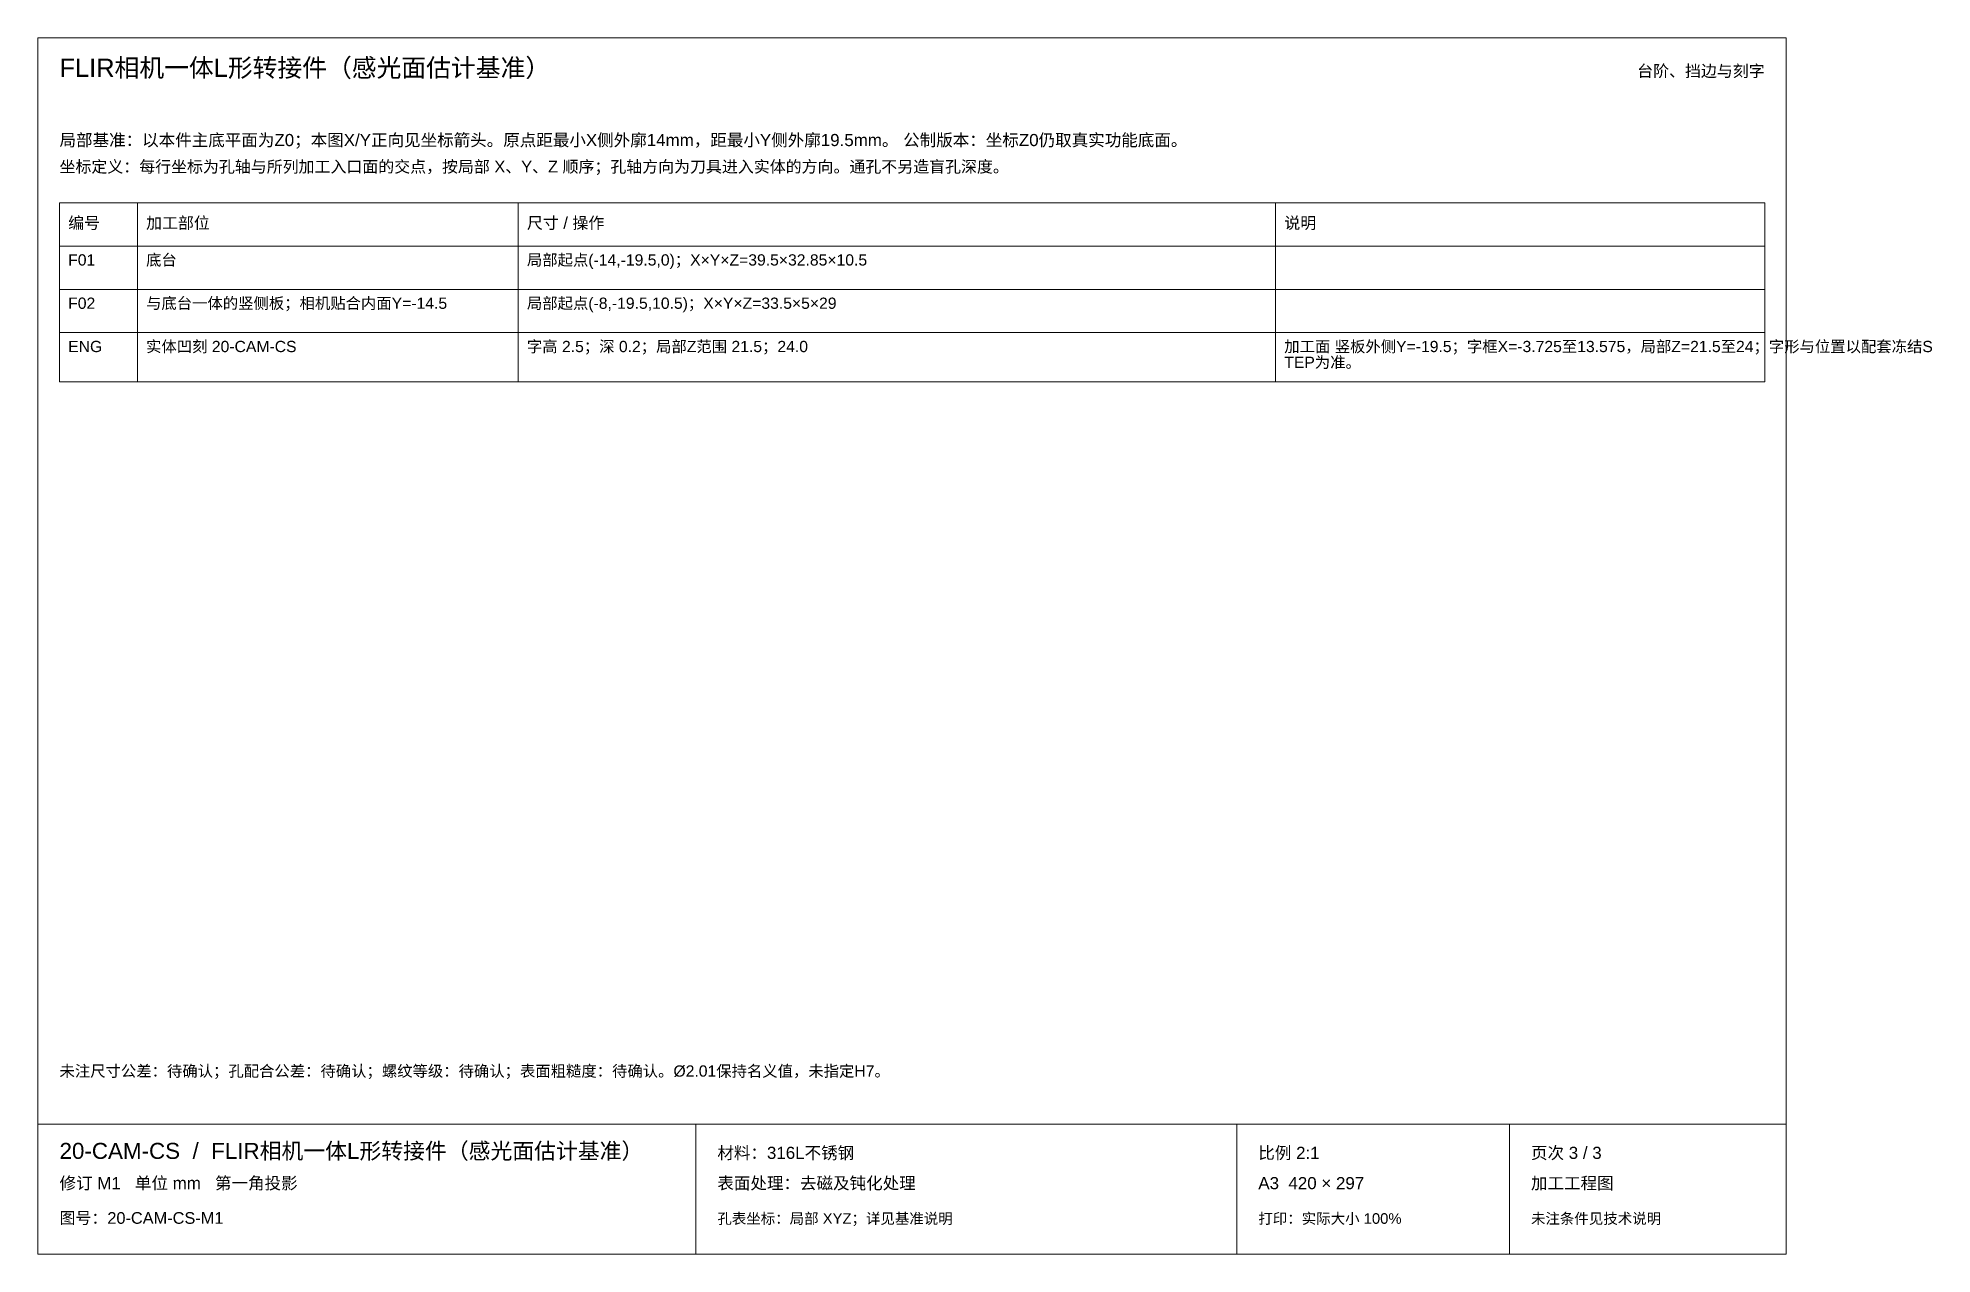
# Paper-space layout '03_孔表及加工说明' of a CAD drawing. Header units: millimetres. Extents: x 8 to 446, y 8 to 289.
import ezdxf
from ezdxf.enums import TextEntityAlignment as Align

# ---------------------------------------------------------------- set-up
doc = ezdxf.new("R2010")
doc.units = ezdxf.units.MM
doc.layers.add('ANNOTATIONS', color=7, linetype='CONTINUOUS', lineweight=18)
doc.styles.add('CJK', font='Arial Unicode.ttf')

psp = doc.layouts.new('03_孔表及加工说明')

# ---------------------------------------------------------------- linework, layer by layer
at = {"layer": 'ANNOTATIONS'}
for p, q in [((412, 289), (8, 289)), ((8, 289), (8, 8)), ((412, 8), (412, 289)), ((31, 250.9), (13, 250.9)), ((13, 250.9), (13, 240.9)), ((31, 240.9), (31, 250.9)), ((119, 250.9), (31, 250.9)), ((31, 250.9), (31, 240.9)), ((119, 240.9), (119, 250.9)), ((294, 250.9), (119, 250.9)), ((119, 250.9), (119, 240.9)), ((294, 240.9), (294, 250.9)), ((407, 250.9), (294, 250.9)), ((294, 250.9), (294, 240.9)), ((407, 240.9), (407, 250.9)), ((13, 240.9), (31, 240.9)), ((31, 240.9), (13, 240.9)), ((13, 240.9), (13, 230.9)), ((31, 240.9), (119, 240.9)), ((31, 230.9), (31, 240.9)), ((119, 240.9), (31, 240.9)), ((31, 240.9), (31, 230.9)), ((119, 240.9), (294, 240.9)), ((119, 230.9), (119, 240.9)), ((294, 240.9), (119, 240.9)), ((119, 240.9), (119, 230.9)), ((294, 240.9), (407, 240.9)), ((294, 230.9), (294, 240.9)), ((407, 240.9), (294, 240.9)), ((294, 240.9), (294, 230.9)), ((407, 230.9), (407, 240.9)), ((13, 230.9), (31, 230.9)), ((31, 230.9), (13, 230.9)), ((13, 230.9), (13, 220.9)), ((31, 230.9), (119, 230.9)), ((31, 220.9), (31, 230.9)), ((119, 230.9), (31, 230.9)), ((31, 230.9), (31, 220.9)), ((119, 230.9), (294, 230.9)), ((119, 220.9), (119, 230.9)), ((294, 230.9), (119, 230.9)), ((119, 230.9), (119, 220.9)), ((294, 230.9), (407, 230.9)), ((294, 220.9), (294, 230.9)), ((407, 230.9), (294, 230.9)), ((294, 230.9), (294, 220.9)), ((407, 220.9), (407, 230.9)), ((13, 220.9), (31, 220.9)), ((31, 220.9), (13, 220.9)), ((13, 220.9), (13, 209.5)), ((31, 220.9), (119, 220.9)), ((31, 209.5), (31, 220.9)), ((119, 220.9), (31, 220.9)), ((31, 220.9), (31, 209.5)), ((119, 220.9), (294, 220.9)), ((119, 209.5), (119, 220.9)), ((294, 220.9), (119, 220.9)), ((119, 220.9), (119, 209.5)), ((294, 220.9), (407, 220.9)), ((294, 209.5), (294, 220.9)), ((407, 220.9), (294, 220.9)), ((294, 220.9), (294, 209.5)), ((407, 209.5), (407, 220.9)), ((13, 209.5), (31, 209.5)), ((31, 209.5), (119, 209.5)), ((119, 209.5), (294, 209.5)), ((294, 209.5), (407, 209.5)), ((8, 38), (412, 38)), ((160, 8), (160, 38)), ((285, 8), (285, 38)), ((348, 8), (348, 38)), ((8, 8), (412, 8))]:
    psp.add_line(p, q, dxfattribs=at)

# ---------------------------------------------------------------- texts
at = {"layer": 'ANNOTATIONS', "style": 'CJK'}
for s, height, p in [('FLIR相机一体L形转接件（感光面估计基准）', 4.2, (13, 280)), ('局部基准：以本件主底平面为Z0；本图X/Y正向见坐标箭头。原点距最小X侧外廓14mm，距最小Y侧外廓19.5mm。 公制版本：坐标Z0仍取真实功能底面。', 2.8, (13, 264)), ('坐标定义：每行坐标为孔轴与所列加工入口面的交点，按局部 X、Y、Z 顺序；孔轴方向为刀具进入实体的方向。通孔不另造盲孔深度。', 2.7, (13, 257.9)), ('编号', 2.7, (15, 244.9)), ('加工部位', 2.7, (33, 244.9)), ('尺寸 / 操作', 2.7, (121, 244.9)), ('说明', 2.7, (296, 244.9)), ('F01', 2.6, (15, 236.4)), ('底台', 2.6, (33, 236.4)), ('局部起点(-14,-19.5,0)；X×Y×Z=39.5×32.85×10.5', 2.6, (121, 236.4)), ('F02', 2.6, (15, 226.4)), ('与底台一体的竖侧板；相机贴合内面Y=-14.5', 2.6, (33, 226.4)), ('局部起点(-8,-19.5,10.5)；X×Y×Z=33.5×5×29', 2.6, (121, 226.4)), ('ENG', 2.6, (15, 216.4)), ('实体凹刻 20-CAM-CS', 2.6, (33, 216.4)), ('字高 2.5；深 0.2；局部Z范围 21.5；24.0', 2.6, (121, 216.4)), ('加工面 竖板外侧Y=-19.5；字框X=-3.725至13.575，局部Z=21.5至24；字形与位置以配套冻结S', 2.6, (296, 216.4)), ('TEP为准。', 2.6, (296, 212.75)), ('未注尺寸公差：待确认；孔配合公差：待确认；螺纹等级：待确认；表面粗糙度：待确认。Ø2.01保持名义值，未指定H7。', 2.6, (13, 49)), ('20-CAM-CS  /  FLIR相机一体L形转接件（感光面估计基准）', 3.7, (13, 30)), ('材料：316L不锈钢', 2.8, (165, 30)), ('比例 2:1', 2.8, (290, 30)), ('页次 3 / 3', 2.8, (353, 30)), ('修订 M1   单位 mm   第一角投影', 2.8, (13, 23)), ('表面处理：去磁及钝化处理', 2.8, (165, 23)), ('A3  420 × 297', 2.8, (290, 23)), ('加工工程图', 2.8, (353, 23)), ('图号：20-CAM-CS-M1', 2.7, (13, 15)), ('孔表坐标：局部 XYZ；详见基准说明', 2.45, (165, 15)), ('打印：实际大小 100%', 2.45, (290, 15)), ('未注条件见技术说明', 2.45, (353, 15))]:
    psp.add_text(s, height=height, dxfattribs=at).set_placement(p)
psp.add_text('台阶、挡边与刻字', height=2.7, dxfattribs=at).set_placement((407, 280), align=Align.RIGHT)

doc.saveas('drawing.dxf')
